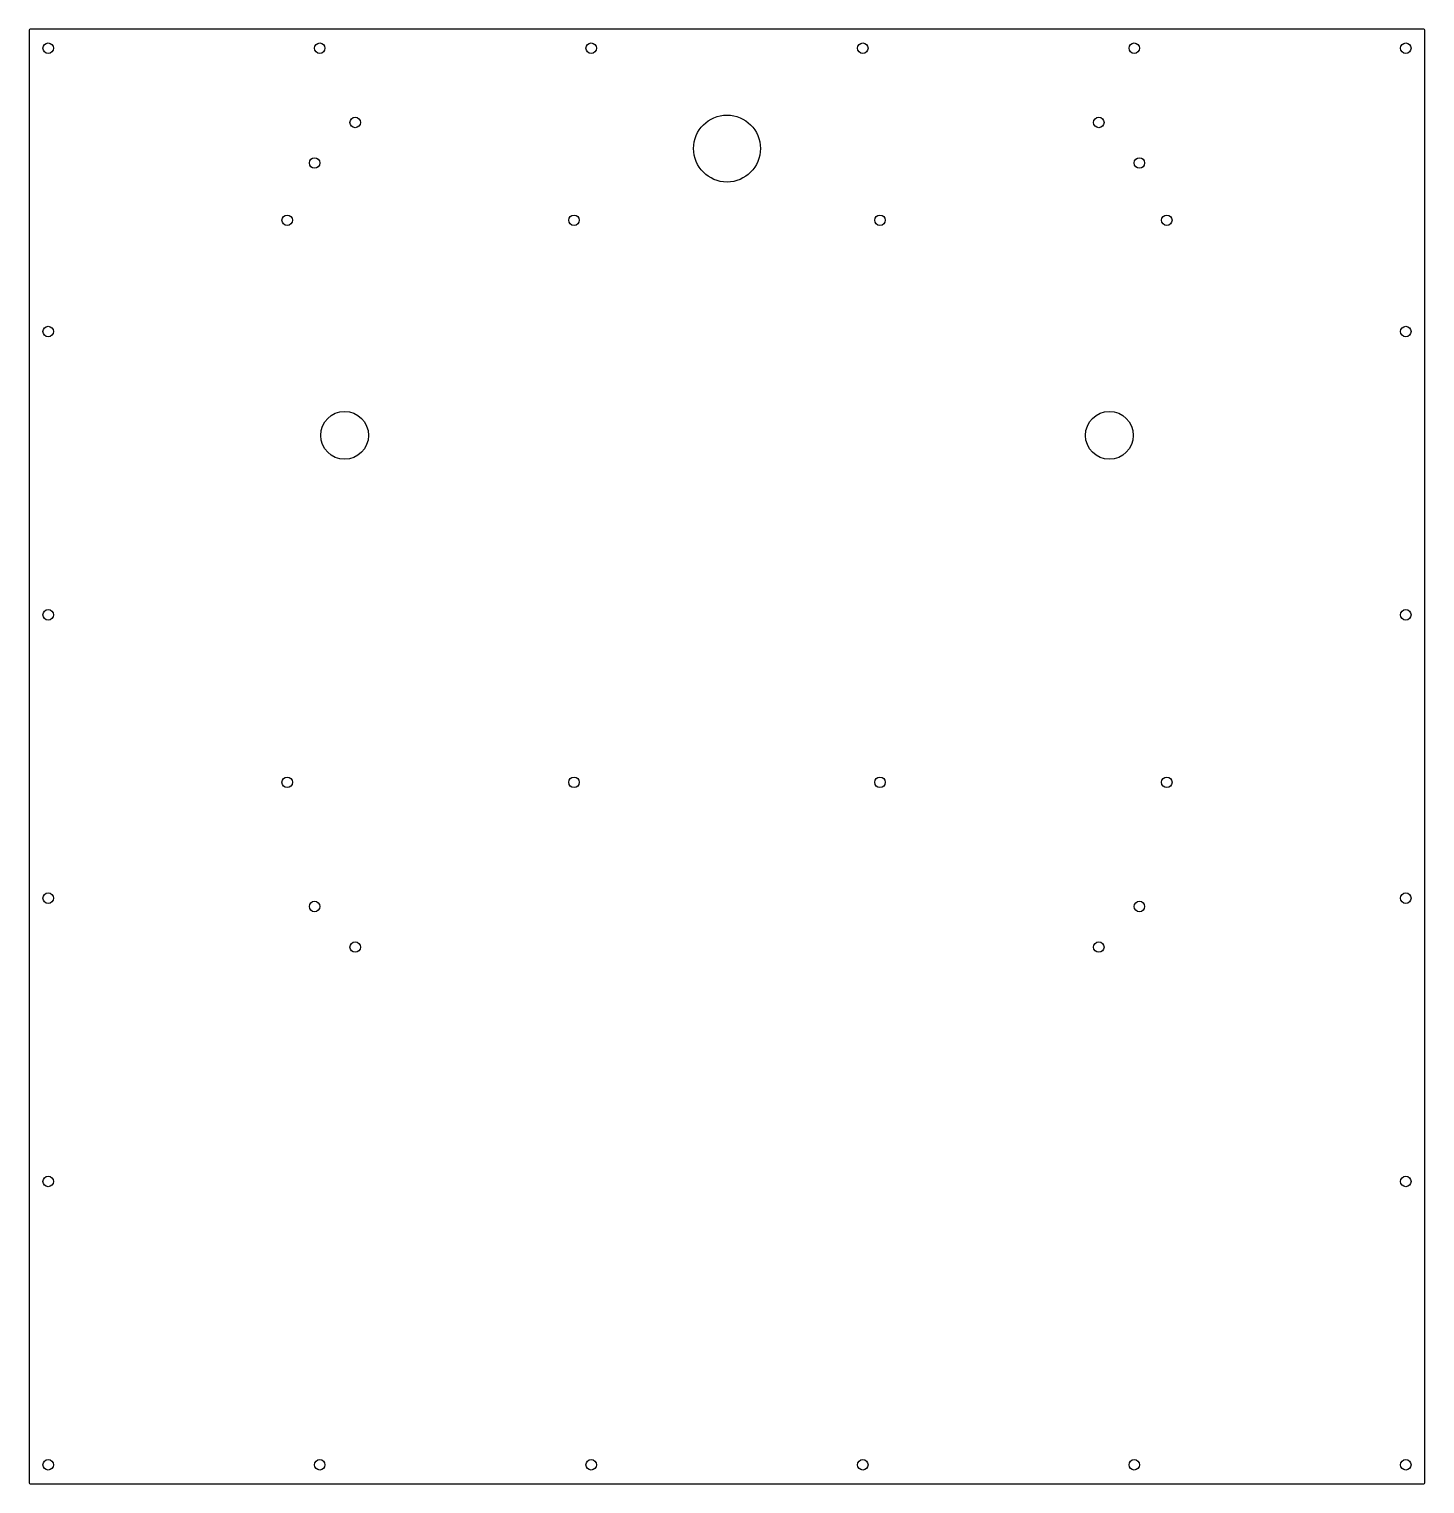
# Model space of a CAD drawing. Header units: millimetres. Extents: x -365 to 365, y -381 to 381.
import ezdxf

# ---------------------------------------------------------------- set-up
doc = ezdxf.new("R2010")
doc.units = ezdxf.units.MM

msp = doc.modelspace()

# ---------------------------------------------------------------- linework, layer by layer
at = {"color": 7, "linetype": 'Continuous', "lineweight": 25}
for p, q in [((-365, 379.5), (-365, -379.5)), ((364, 380.5), (-364, 380.5)), ((365, -379.5), (365, 379.5)), ((-364, -380.5), (364, -380.5))]:
    msp.add_line(p, q, dxfattribs=at)
for centre, radius in [((-355, 370.5), 2.75), ((-213, 370.5), 2.75), ((-71, 370.5), 2.75), ((71, 370.5), 2.75), ((213, 370.5), 2.75), ((355, 370.5), 2.75), ((0, 318), 17.5), ((-194.46, 331.68), 2.75), ((194.46, 331.68), 2.75), ((-215.68, 310.46), 2.75), ((215.68, 310.46), 2.75), ((-230, 280.5), 2.75), ((-80, 280.5), 2.75), ((80, 280.5), 2.75), ((230, 280.5), 2.75), ((-355, 222.3), 2.75), ((355, 222.3), 2.75), ((-200, 168), 12.5), ((200, 168), 12.5), ((-355, 74.1), 2.75), ((355, 74.1), 2.75), ((-230, -13.5), 2.75), ((-80, -13.5), 2.75), ((80, -13.5), 2.75), ((230, -13.5), 2.75), ((-355, -74.1), 2.75), ((-215.68, -78.46), 2.75), ((215.68, -78.46), 2.75), ((355, -74.1), 2.75), ((-194.46, -99.68), 2.75), ((194.46, -99.68), 2.75), ((-355, -222.3), 2.75), ((355, -222.3), 2.75), ((-355, -370.5), 2.75), ((-213, -370.5), 2.75), ((-71, -370.5), 2.75), ((71, -370.5), 2.75), ((213, -370.5), 2.75), ((355, -370.5), 2.75)]:
    msp.add_circle(centre, radius, dxfattribs=at)
for centre, start, end in [((-364, 379.5), 90, 180), ((364, 379.5), 0, 90), ((-364, -379.5), 180, 270), ((364, -379.5), 270, 0)]:
    msp.add_arc(centre, 1, start, end, dxfattribs=at)

doc.saveas('drawing.dxf')
